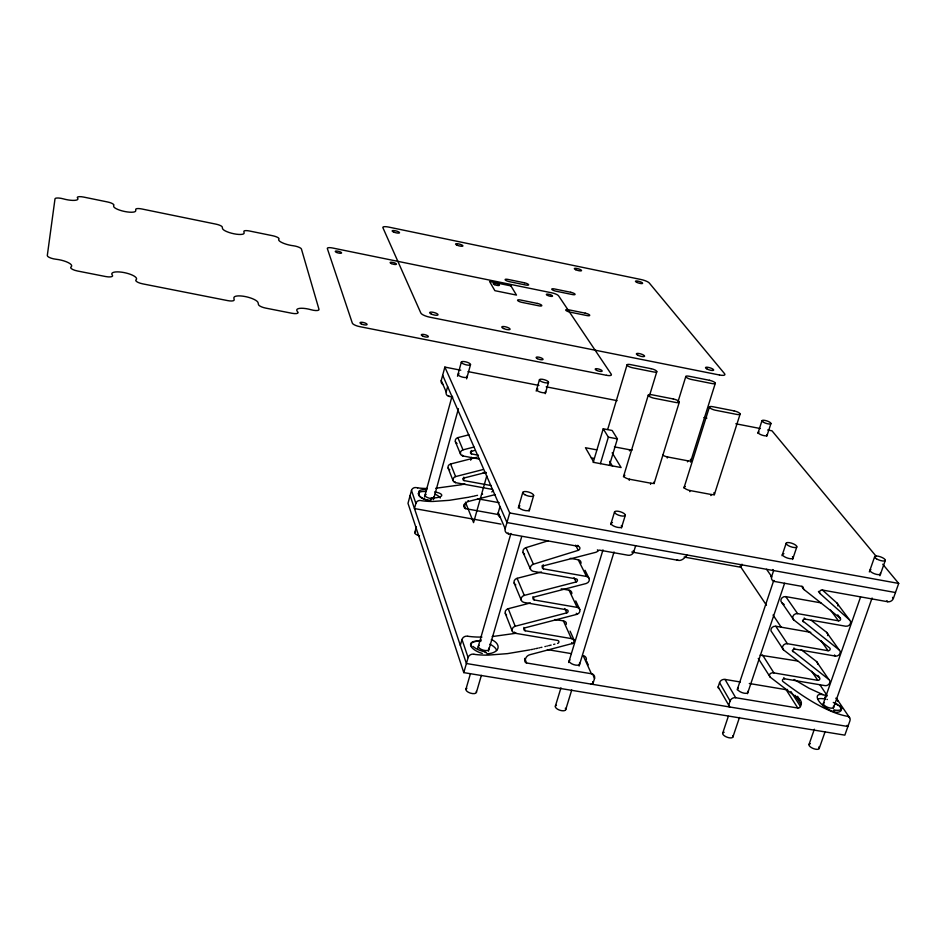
<?xml version="1.0" encoding="UTF-8"?>
<svg xmlns="http://www.w3.org/2000/svg" width="946" height="946" viewBox="0 0 946 946"><rect width="100%" height="100%" fill="white"/><g stroke="black" fill="none" stroke-linecap="round" stroke-linejoin="round"><path stroke-width="1.42" d="M417.612 487.829L416.027 487.568A3.902 3.548 -19.3 0 0 411.475 490.442L407.998 503.331L463.788 672.618L844.837 735.148L849.922 720.84A4.529 3.784 -29.1 0 0 847.332 716.276L845.618 715.945A83.177 70.229 -31.3 0 1 834.502 712.61C815.641 705.326 798.968 693.513 782.886 681.463A1.691 1.443 -28.5 0 1 784.541 678.779L783.808 677.632M452.756 397.119L449.031 396.398A4.032 3.725 -23.2 0 1 446.181 391.963L441.238 380.505L444.868 367.095L460.785 370.205M411.486 490.442L415.873 503.402L414.466 508.558L501.002 524.119M446.181 391.963L447.635 386.618M414.797 532.563L416.358 526.875M424.506 497.04L452.058 396.149M457.486 376.26L461.364 362.046M433.445 499.63L458.42 408.696M466.615 378.849L470.517 364.648A4.754 1.395 15.3 0 0 464.084 361.561A4.754 1.395 15.3 0 0 463.221 363.843A4.754 1.395 15.3 0 0 470.517 364.648M470.67 460.182L471.451 457.367M499.086 514.695L465.598 508.641A1.904 1.715 -21.4 0 1 464.261 506.607L464.746 504.892A4.825 4.352 -21.6 0 1 468.376 501.463L495.231 494.581M486.764 475.885L473.568 522.606L465.432 502.149M460.324 645.361L461.991 639.52A4.6 4.056 -19.4 0 1 467.371 636.173L467.584 636.209M499.949 517.107A4.695 4.222 -22.9 0 1 498.246 512.673L499.985 506.559M536.193 391.088L539.445 379.748M463.788 672.618L468.116 657.576A4.683 4.115 -19.4 0 1 471.581 654.325A4.659 4.091 -19.4 0 1 473.579 654.171L473.804 654.206M557.549 643.446A1.726 1.514 -22.7 0 0 557.691 640.442L514.943 633.217A3.997 3.512 -21.4 0 1 515.203 626.252L566.76 612.866A1.738 1.525 -23.5 0 0 566.902 609.827L524.001 602.436A4.021 3.548 -22.2 0 1 524.285 595.389L576.09 581.967A1.75 1.549 -24.4 0 0 576.232 578.893L533.154 571.325A4.032 3.595 -23.1 0 1 533.414 564.218L578.243 550.347A2.282 2.034 -25.2 0 0 578.325 546.339L508.487 533.84A4.777 4.292 -22.9 0 1 505.176 528.731L509.717 512.957L444.868 367.095M545.274 393.678L548.538 382.338A4.73 1.384 16.1 0 0 542.401 379.287A4.73 1.384 16.1 0 0 541.088 381.392A4.73 1.384 16.1 0 0 548.491 382.456M465.929 689.244L470.434 673.658M477.789 648.176L510.923 533.473M518.278 507.99L522.783 492.405M476.429 692.354L481.372 675.373M488.373 651.297L521.707 536.607M529.121 511.124L533.65 495.538M591.096 684.088A1.715 1.478 -23.2 0 0 593.177 682.858L594.526 678.519A4.624 4.009 -23.2 0 0 591.416 673.753L526.567 662.969A2.247 1.963 -21.4 0 1 525.03 660.651L525.609 658.676A5.7 4.978 -21.5 0 1 529.937 654.703L573.11 643.315L574.376 640.667L570.071 631.159M593.154 462.499L603.229 428.786L612.18 430.501L617.407 438.873L609.413 465.373M607.699 429.425L627.068 364.789M600.391 463.67L608.361 437.147L603.229 428.786M629.445 450.84L629.764 449.788A4.695 1.454 17.1 0 0 632.271 449.906M623.438 476.76L648.317 395.014M649.535 395.546L656.796 371.719M555.373 706.154L560.954 687.86M568.664 662.519L602.98 549.886M610.702 524.545L614.557 511.881M629.232 480.343L629.563 479.244L650.872 483.217A4.907 1.573 17.5 0 0 654.064 481.963M565.696 709.713L571.739 689.989M579.082 666.055L614.049 551.979M621.392 528.034L625.282 515.357A5.641 1.916 17.5 0 0 617.833 511.207A5.641 1.916 17.5 0 0 616.638 514.305A5.641 1.916 17.5 0 0 625.282 515.357M650.529 484.317L650.872 483.217M677.963 401.849L685.826 376.461M654.029 483.737L679.287 402.192M574.08 640.028L571.514 638.621L525.196 630.769A1.738 1.525 -21.8 0 1 525.314 627.742L576.8 614.368A3.997 3.512 -23.9 0 0 577.155 607.379L534.301 599.977A1.75 1.537 -22.6 0 1 534.431 596.926L586.165 583.516A4.021 3.548 -24.8 0 0 586.532 576.457L543.501 568.877A1.75 1.561 -23.5 0 1 543.631 565.779L595.637 552.346A3.997 3.548 -25.8 0 0 597.967 550.856A1.75 1.549 -25.9 0 1 599.776 550.182L628.038 555.243A4.73 4.174 -26.9 0 0 633.773 551.814L635.665 545.712M667.249 458.018L667.58 456.965L687.813 460.808A4.695 1.431 17.6 0 0 690.379 459.318M687.482 461.861L687.813 460.808M690.521 462.109L715.294 383.331M683.911 488.077L709.429 406.993M689.835 491.66L690.178 490.572L711.215 494.498A4.907 1.549 18.1 0 0 713.804 492.831M710.872 495.586L711.215 494.498M714.23 494.995L740.115 414.112M757.888 433.327L761.968 420.722M766.839 436.13L770.943 423.524M741.971 564.194L740.955 567.281L684.112 557.052M729.094 705.811L718.168 686.843L719.551 682.645A4.482 3.831 -26.9 0 1 725.014 679.417L740.363 681.995M797.549 696.315L799.784 699.78A5.558 4.695 -28.3 0 1 801.108 704.569L800.458 706.473A2.188 1.845 -28.4 0 1 797.785 708.034L735.681 697.722A4.564 3.89 -26.9 0 0 730.111 700.986L728.692 705.255A1.691 1.443 -26.7 0 0 729.768 706.981M799.784 699.78L770.21 677.159C767.632 674.238 771.558 672.216 773.899 672.902L817.782 680.34A1.691 1.431 -29.3 0 0 819.437 677.667L783.572 649.937L772.007 632.377A3.855 3.299 -29.3 0 1 775.755 626.24L787.403 643.694L828.057 650.718A1.703 1.443 -30.2 0 0 829.737 648.022L793.765 619.914L781.964 602.815A3.879 3.335 -30.2 0 1 785.748 596.607L797.62 613.623L838.452 620.812A1.715 1.454 -31 0 0 840.131 618.081L804.076 589.595A3.938 3.382 -31 0 1 802.953 587.537A1.726 1.478 -30.9 0 0 801.806 586.354L774.561 581.471A4.671 4.044 -30.5 0 1 771.64 576.563L773.639 570.568L772.906 569.527M722.72 733.079L728.325 716.311M737.194 689.788L773.603 580.856M782.011 555.716L786.209 543.146M732.89 737.029L739.476 717.458M747.458 693.702L784.589 583.28M792.571 559.524L796.804 546.942A5.629 1.821 19.1 0 0 789.508 542.661A5.629 1.821 19.1 0 0 788.207 545.546A5.629 1.821 19.1 0 0 796.804 546.942M809.007 744.514L814.352 729.212M822.63 705.55L860.576 596.985M869.327 571.928L874.683 556.626M819.212 748.452L825.089 731.743M833.402 708.057L872.082 598.014M879.922 575.724L885.302 560.41M804.195 617.986L804.951 619.074L845.677 626.228A3.926 3.346 -31.1 0 0 849.591 619.985L820.016 593.532A2.235 1.916 -31.3 0 1 822.287 590.02L887.738 601.739A4.635 3.926 -32.6 0 0 893.379 598.416L898.7 583.434L882.748 564.218M566.193 624.514C567.931 619.677 558.306 620.836 554.947 619.5M760.099 655.14L797.644 661.018M524.557 554.202A3.961 3.536 -23.2 0 1 526.023 547.639L548.041 540.828M515.818 584.935A3.938 3.5 -22.3 0 1 517.095 578.325L541.49 572.023M506.559 615.03A3.926 3.465 -21.4 0 1 508.227 608.716L530.387 602.969M457.06 443.485A3.346 3.063 -22.5 0 1 457.852 437.631L468.991 434.793M478.842 458.94L462.831 455.96A3.394 3.098 -22.4 0 1 462.996 449.858L473.97 447.056M478.416 455.203L471.546 453.926A1.478 1.348 -22.9 0 1 471.628 451.266L474.372 450.568M449.799 469.795A3.323 3.027 -21.5 0 1 450.58 464.001L476.938 457.261M491.743 491.92A1.466 1.324 -22.9 0 0 491.837 489.307L455.428 482.637A3.382 3.075 -21.5 0 1 455.594 476.583L482.898 469.594M491.199 485.57L464.119 480.603A1.466 1.336 -21.9 0 1 464.19 477.967L486.008 472.385M554.888 644.131L553.635 644.439M551.14 645.066L548.645 645.68M546.776 646.13L547.403 645.976M544.896 646.579L545.523 646.425M482.614 494.155L481.549 494.403M541.94 647.265L540.757 647.537M538.984 647.927L539.575 647.797M477.517 495.326L476.512 495.55M537.801 648.199L536.015 648.589M475.507 495.763L473.993 496.094M534.868 648.838L533.745 649.074M472.988 496.307L471.569 496.603M532.633 649.311L530.954 649.654M470.623 496.792L468.719 497.182M464.935 484.056L462.594 484.529M529.831 649.878L507.482 653.627L488.396 655.105A85.98 76.555 -21.3 0 1 475.46 654.49L474.183 654.265M467.773 497.36L449.279 500.328L433.079 501.439A72.594 66.598 -21.4 0 1 422.093 500.789L420.58 500.505A3.961 3.595 -19.3 0 0 415.873 503.402M461.66 484.707L435.775 488.242M516.209 633.241L492.18 636.575M467.915 636.256L469.216 636.445A84.407 75.42 -21.3 0 0 481.928 637.06M547.427 649.606L571.289 653.615M749.291 683.497L786.114 689.681A2.152 1.821 -28.4 0 0 787.557 689.445M784.541 678.779L824.971 685.614A3.89 3.287 -29.4 0 0 829.346 683.591A3.89 3.287 -29.4 0 0 828.802 679.465L816.54 661.55L801.203 649.642M793.954 647.963L794.711 649.074L835.271 656.063A3.914 3.311 -30.3 0 0 839.67 654.029A3.914 3.311 -30.3 0 0 839.126 649.867L826.638 632.377L811.254 620.316M561.179 588.826L569.054 590.198A3.926 3.465 -23.9 0 1 571.833 593.721M775.755 626.24L810.769 632.342M563.426 620.943L571.384 638.597M570.32 558.341L578.219 559.748A3.938 3.488 -24.8 0 1 581.01 563.319M785.748 596.607L820.892 602.85M895.472 592.527L506.961 522.535L442.669 375.231M631.774 552.003L678.187 560.328M477.564 498.767L499.192 502.704M509.717 512.957L898.7 583.434M483.252 472.456L486.268 473.024M596.713 449.858L585.468 447.73L593.946 462.428L621.108 467.537L612.168 452.791M591.345 457.911L594.147 458.443M608.361 437.147L617.407 438.873M614.415 446.867L629.764 449.788M468.022 371.612L538.948 385.424M546.185 386.831L617.111 400.655M703.966 417.564L706.863 418.132M735.811 423.773L760.418 428.562M767.655 429.969L771.995 430.82L876.173 556.307M794.096 679.488L809.137 688.31L822.204 694.281A81.711 69.295 -31.4 0 0 826.402 695.748M792.299 650.659L828.802 679.465M781.964 602.815L784.199 604.553M802.515 620.718L839.126 649.867M822.322 589.937L836.843 602.945L849.591 619.985M892.527 597.352L893.379 598.416M886.887 600.675L887.738 601.739M837.742 614.841L840.131 618.081M818.444 591.416L820.016 593.532M830.553 610.075L838.452 620.812M802.184 586.473L802.953 587.537M801.782 586.425L804.076 589.595M834.49 654.951L835.271 656.063M821.081 640.797L828.057 650.718M766.544 569.267L771.64 576.563M770.895 576.232L771.629 577.273M773.816 580.418L774.561 581.471M837.127 699.366L849.638 717.789M817.9 675.397L819.437 677.667M811.692 671.293L817.782 680.34M740.127 566.051L766.461 605.239M773.048 615.042L781.266 627.293M819.946 684.845L827.348 695.866M847.119 725.31L847.912 726.493L466.402 663.513L410.103 495.527M795.196 695.334L801.108 704.569M790.903 691.526L800.458 706.473M786.114 689.681L797.785 708.034M762.547 655.01L773.899 672.902M770.21 677.159L758.254 658.404M609.591 461.352L612.547 466.307M725.014 679.417L735.681 697.722M719.551 682.645L730.111 700.986M633.193 550.785L633.773 551.814M597.423 549.827L597.967 550.856M577.805 545.31L578.325 546.339M575.653 545.18L578.243 550.347M585.018 570.261L589.228 578.704M578.219 559.748L586.532 576.457M418.735 494.344L418.818 494.486A11.458 4.222 14.1 0 0 419.102 494.995M574.033 577.71L576.09 581.967M575.736 600.923L579.839 609.602M569.054 590.198L577.155 607.379M576.291 613.268L576.8 614.368M471.049 645.562L471.155 645.775A13.563 5.806 16.2 0 0 471.64 646.485M564.762 608.491L566.76 612.866M543.158 564.727L543.631 565.779M586.745 661.443L587.253 662.555M587.762 663.678L588.27 664.813M592.421 673.907L592.941 675.054M593.473 676.213L594.526 678.519M591.416 673.753L583.174 655.613A4.541 3.961 -23.2 0 1 586.307 660.048M542.07 565.708L543.501 568.877M592.657 681.699L593.177 682.858M571.656 642.582L572.164 643.706M526.023 547.639L533.414 564.218M523.079 552.405L530.399 569.066M491.482 488.503L491.837 489.307M448.711 395.676L449.031 396.398M508.037 532.811L508.487 533.84M498.246 512.673L505.176 528.731M471.297 450.497L471.628 451.266M470.552 451.597L471.546 453.926M532.905 596.725L534.301 599.977M457.852 437.631L462.996 449.858M517.095 578.325L524.285 595.389M462.499 455.18L462.831 455.96M455.381 441.723L460.477 453.997M514.127 583.055L521.258 600.19M463.859 477.174L464.19 477.967M463.138 478.203L464.119 480.603M523.836 627.423L525.196 630.769M468.045 500.647L468.376 501.475M450.58 464.001L455.594 476.583M508.227 608.716L515.203 626.252M464.415 504.076L464.746 504.892M455.109 481.833L455.428 482.637M514.494 632.094L514.943 633.217M463.978 504.549L465.598 508.641M524.758 658.392L526.567 662.969M463.942 505.791L464.261 506.607M524.569 659.504L525.03 660.651M448.12 468.057L453.087 480.698M505.282 613.398L512.212 631.006M461.991 639.52L468.116 657.576M470.789 644.841L470.753 644.687A13.563 5.818 15.6 0 1 470.694 643.919M418.534 493.729L418.534 493.765A11.458 4.174 14.6 0 1 418.522 493.173M466.886 376.212A4.754 1.431 15.4 0 1 464.841 377.501A4.754 1.431 15.4 0 1 458.999 375.692A4.754 1.431 15.4 0 1 459.129 373.824M545.369 391.467A4.73 1.395 16.1 0 1 543.43 392.767A4.73 1.395 16.1 0 1 537.541 390.852A4.73 1.395 16.1 0 1 537.943 389.043M766.733 434.604A4.695 1.313 17.9 0 1 765.054 435.81A4.695 1.313 17.9 0 1 759.295 433.871A4.695 1.313 17.9 0 1 759.118 432.038M529.287 508.995A5.641 1.998 16.6 0 1 522.996 509.989A5.641 1.998 16.6 0 1 519.898 505.838M621.333 525.55A5.629 1.939 17.6 0 1 619.299 527.549A5.629 1.939 17.6 0 1 612.275 525.196A5.629 1.939 17.6 0 1 612.476 522.57M792.405 556.686A5.617 1.845 19.2 0 1 790.832 558.743A5.617 1.845 19.2 0 1 783.714 556.236A5.617 1.845 19.2 0 1 783.915 553.682M880.324 573.229A5.629 1.797 19.9 0 1 874.341 573.714A5.629 1.797 19.9 0 1 870.888 569.634M667.58 456.965A4.695 1.431 17.5 0 1 662.779 455.073M690.178 490.572A4.907 1.561 17.9 0 1 684.928 488.373A4.907 1.561 17.9 0 1 685.33 486.551M629.563 479.244A4.907 1.585 17.3 0 1 624.36 477.044A4.907 1.585 17.3 0 1 624.928 475.235M818.775 747.021A5.475 2.199 21.7 0 1 816.859 749.362A5.475 2.199 21.7 0 1 810.143 746.69A5.475 2.199 21.7 0 1 810.344 743.674M836.843 602.945A3.867 3.299 -31.2 0 1 837.837 605.925M803.272 621.806A1.715 1.466 -30.2 0 1 804.951 619.074M826.638 632.377A3.843 3.264 -30.4 0 1 827.584 635.558M793.044 651.782A1.703 1.454 -29.3 0 1 794.711 649.074M816.54 661.55A3.819 3.24 -29.5 0 1 817.616 664.116M835.779 698.183A4.446 3.737 -29.2 0 1 837.636 701.187M719.22 688.546A1.655 1.419 -26.8 0 1 718.168 686.843M783.572 649.937A3.926 3.346 -29.2 0 1 787.403 643.694M793.765 619.914A3.95 3.382 -30.1 0 1 797.62 613.623M747.683 691.396A5.499 2.164 20.4 0 1 742.019 692.614A5.499 2.164 20.4 0 1 738.377 687.979M835.011 702.819A13.551 5.179 21.2 0 1 835.046 712.279M817.581 699.059A13.551 5.179 21.2 0 1 825.231 699.059M824.711 697.131A13.894 2.661 26.7 0 1 825.799 697.545M834.62 711.971A13.741 5.38 34.5 0 1 818.763 700.939A13.741 5.38 34.5 0 1 823.067 694.707M826.934 699.319A13.54 2.519 26.5 0 1 827.383 699.508M833.284 702.429A13.54 2.519 26.5 0 1 837.73 705.16M839.445 705.562A13.551 5.014 22.4 0 1 840.107 706.284L841.006 707.525A13.551 5.085 22 0 1 841.337 708.199M841.999 708.471A13.516 5.014 22.7 0 1 834.1 709.973M834.597 710.683A13.918 5.499 34.7 0 1 833.532 710.328M833.379 706.213A5.51 2.105 21.2 0 1 827.762 707.372A5.51 2.105 21.2 0 1 824.356 702.724M732.736 735.846A5.451 2.27 20.8 0 1 730.099 737.904A5.451 2.27 20.8 0 1 723.595 735.16A5.451 2.27 20.8 0 1 724.187 732.239M476.276 691.396A5.475 2.436 17.3 0 1 470.257 693.075A5.475 2.436 17.3 0 1 466.875 688.286M579.437 663.075A5.499 2.282 18.4 0 1 573.773 664.648A5.499 2.282 18.4 0 1 569.977 659.989M482.306 653.461A13.575 5.747 17.1 0 1 470.6 645.101A13.575 5.747 17.1 0 1 480.201 641.246M489.922 644.191A13.575 5.747 17.1 0 1 496.65 650.541M480.58 639.65A13.847 4.836 3.8 0 1 481.053 639.626M470.824 643.942A13.492 4.635 3.7 0 1 481.278 640.82M485.073 651.829A13.528 5.853 15.5 0 1 473.012 646.378M486.481 652.527A13.859 8.017 7.7 0 1 485.18 652.504M491.317 639.531A13.67 7.864 7.6 0 1 497.915 648.353A13.67 7.864 7.6 0 1 486.847 653.781M488.609 648.199A5.522 2.341 17.1 0 1 482.98 650.068A5.522 2.341 17.1 0 1 479.279 645.349M565.341 708.247A5.463 2.389 18.6 0 1 563.343 710.789A5.463 2.389 18.6 0 1 556.638 708.566A5.463 2.389 18.6 0 1 556.449 705.29M419.492 535.732A4.635 1.762 15.6 0 1 415.294 533.781A4.635 1.762 15.6 0 1 415.649 531.924M443.189 384.608A3.973 3.678 -23.3 0 1 441.238 380.505M427.154 488.491A71.47 65.735 -21.4 0 1 417.6 487.864M430.146 500.931A11.458 4.151 15.6 0 1 418.593 494.723A11.458 4.151 15.6 0 1 425.877 491.589M435.077 494.143A11.458 4.151 15.6 0 1 440.245 498.045M431.577 499.559A11.719 5.995 5.8 0 1 430.465 499.523M434.628 491.92A11.553 3.228 2.9 0 1 441.64 495.739A11.553 3.228 2.9 0 1 431.128 497.951M430.584 500.517A11.411 5.913 5.9 0 1 418.759 495.018M419.019 493.221A11.423 4.162 13.8 0 1 426.776 489.721M433.741 496.934A4.659 1.691 15.6 0 1 431.648 498.53A4.659 1.691 15.6 0 1 425.937 496.709A4.659 1.691 15.6 0 1 426.149 494.51M686.997 555.113A37.58 13.421 -80.4 0 1 676.922 559.866M113.686 204.868L113.638 206.252A11.293 2.909 12.3 0 0 124.671 211.49A11.293 2.909 12.3 0 0 135.739 210.757L135.716 209.373A6.279 1.62 12.5 0 1 141.817 208.971L215.96 224.143A6.208 1.596 13.1 0 1 222.275 227.064L222.499 228.483A11.104 2.873 13.2 0 0 233.875 233.768A11.104 2.873 13.2 0 0 244.127 232.905L243.843 231.474A6.173 1.596 13.3 0 1 249.496 231.001L272.661 235.731A6.161 1.585 13.5 0 1 278.916 239.125A11.021 2.838 13.7 0 0 282.322 242.767A11.021 2.838 13.7 0 0 293.236 245.747A6.208 1.62 13.7 0 1 301.419 249.011L318.991 309.354A6.835 1.963 13.9 0 1 311.08 309.744A12.333 3.571 13.9 0 0 299.468 308.396A12.333 3.571 13.9 0 0 297.612 311.695A6.929 2.01 13.7 0 1 291.912 313.268L265.696 308.1A6.953 2.022 13.5 0 1 258.471 304.588L258.104 302.791A12.428 3.607 13.3 0 0 245.298 296.571A12.428 3.607 13.3 0 0 233.887 298.002L234.182 299.799A6.989 2.034 13.1 0 1 227.702 300.615L142.716 283.859A7.083 2.058 12.3 0 1 136.035 279.791A12.665 3.678 12.2 0 0 124.21 272.602A12.665 3.678 12.2 0 0 112.326 275.109A7.119 2.069 12 0 1 105.574 276.528L77.477 270.994A7.154 2.081 11.8 0 1 71.009 266.949A12.806 3.701 11.6 0 0 68.36 262.669A12.806 3.701 11.6 0 0 56.003 259.251A7.107 2.034 11.6 0 1 47.3 255.538L55.01 198.79A6.433 1.667 11.8 0 1 63.287 198.849A11.411 2.933 11.9 0 0 74.521 200.375A11.411 2.933 11.9 0 0 77.525 197.986A6.338 1.632 12 0 1 83.638 197.075L107.572 201.971A6.315 1.62 12.2 0 1 113.686 204.868M673.245 398.952L651.818 394.754A4.978 1.407 16.9 0 0 648.448 395.605A4.978 1.407 16.9 0 0 654.301 398.266L675.834 402.476A4.967 1.395 17.1 0 0 679.133 401.612A4.967 1.395 17.1 0 0 673.245 398.952M733.954 410.86L712.799 406.709A4.967 1.372 17.4 0 0 709.618 407.584A4.967 1.372 17.4 0 0 715.554 410.257L736.804 414.419A4.967 1.372 17.6 0 0 739.914 413.52A4.967 1.372 17.6 0 0 733.954 410.86M606.492 375.302L359.728 326.642A6.882 1.987 14.3 0 1 352.326 323.118L327.328 248.538A6.114 1.573 14 0 1 332.637 248.006L551.695 292.811A5.995 1.502 15.7 0 1 558.566 295.791L611.258 374.226A6.752 1.88 16.5 0 1 606.492 375.302M719.492 375.006L429.851 317.206A8.159 2.259 14.9 0 1 420.84 313.043L382.87 227.643A7.107 1.703 14.4 0 1 388.818 227.111L641.033 279.519A6.977 1.608 16.2 0 1 649.228 282.937L724.601 373.729A8.041 2.093 17.2 0 1 719.492 375.006M651.061 368.68L630.462 364.588A4.765 1.289 16.6 0 0 627.174 365.322A4.765 1.289 16.6 0 0 632.756 367.817L653.438 371.932A4.754 1.289 16.8 0 0 656.666 371.187A4.754 1.289 16.8 0 0 651.061 368.68M709.441 380.292L689.09 376.248A4.754 1.265 17 0 0 685.98 377.005A4.754 1.265 17 0 0 691.632 379.512L712.066 383.568A4.754 1.265 17.2 0 0 715.117 382.787A4.754 1.265 17.2 0 0 709.441 380.292M537.387 303.441L520.537 300.012A3.831 0.981 15.5 0 0 517.628 300.461A3.831 0.981 15.5 0 0 521.979 302.389L538.889 305.818A3.819 0.981 15.6 0 0 541.751 305.357A3.819 0.981 15.6 0 0 537.387 303.441M585.243 313.161L568.546 309.768A3.819 0.97 15.9 0 0 565.767 310.229A3.819 0.97 15.9 0 0 570.166 312.156L586.91 315.562A3.808 0.97 16 0 0 589.654 315.089A3.808 0.97 16 0 0 585.243 313.161M524.344 282.771L508.002 279.425A3.701 0.922 15.4 0 0 505.164 279.815A3.701 0.922 15.4 0 0 509.362 281.648L525.751 285.006A3.701 0.922 15.5 0 0 528.554 284.604A3.701 0.922 15.5 0 0 524.344 282.771M570.745 292.279L554.557 288.968A3.689 0.911 15.7 0 0 551.825 289.37A3.689 0.911 15.7 0 0 556.071 291.214L572.306 294.537A3.689 0.911 15.8 0 0 574.991 294.123A3.689 0.911 15.8 0 0 570.745 292.279M510.911 285.893L489.59 281.541L494.864 290.67L516.481 295.081L510.911 285.893M336.622 252.452A3.264 0.84 14 0 0 341.577 252.96A3.264 0.84 14 0 0 337.048 251.057A3.264 0.84 14 0 0 336.622 252.452M391.348 263.567A3.252 0.828 14.5 0 0 396.421 264.241A3.252 0.828 14.5 0 0 392.141 262.29A3.252 0.828 14.5 0 0 391.348 263.567M494.498 284.628A3.216 0.816 15.3 0 0 499.393 285.266A3.216 0.816 15.3 0 0 494.995 283.303A3.216 0.816 15.3 0 0 494.498 284.628M547.498 295.389A3.205 0.804 15.7 0 0 552.511 296.193A3.205 0.804 15.7 0 0 548.373 294.194A3.205 0.804 15.7 0 0 547.498 295.389M596.571 370.324A3.595 0.993 16.4 0 0 602.129 371.151A3.595 0.993 16.4 0 0 597.411 368.763A3.595 0.993 16.4 0 0 596.571 370.324M361.301 323.934A3.654 1.052 14.4 0 0 367.048 324.608A3.654 1.052 14.4 0 0 362.283 322.314A3.654 1.052 14.4 0 0 361.301 323.934M422.673 336.055A3.63 1.041 14.9 0 0 428.313 336.717A3.63 1.041 14.9 0 0 423.465 334.399A3.63 1.041 14.9 0 0 422.673 336.055M537.352 358.629A3.607 1.017 15.9 0 0 543.004 359.468A3.607 1.017 15.9 0 0 538.369 357.103A3.607 1.017 15.9 0 0 537.352 358.629M707.23 369.117A4.269 1.112 17.1 0 0 713.651 370.099A4.269 1.112 17.1 0 0 707.821 367.285A4.269 1.112 17.1 0 0 707.23 369.117M638.006 355.282A4.281 1.135 16.6 0 0 644.557 356.275A4.281 1.135 16.6 0 0 638.846 353.485A4.281 1.135 16.6 0 0 638.006 355.282M503.52 328.487A4.316 1.171 15.5 0 0 510.06 329.279A4.316 1.171 15.5 0 0 504.147 326.559A4.316 1.171 15.5 0 0 503.52 328.487M431.293 314.048A4.34 1.194 14.9 0 0 437.998 314.864A4.34 1.194 14.9 0 0 432.204 312.156A4.34 1.194 14.9 0 0 431.293 314.048M636.883 282.405A3.725 0.863 16.2 0 0 642.606 283.351A3.725 0.863 16.2 0 0 637.628 281.068A3.725 0.863 16.2 0 0 636.883 282.405M575.688 269.705A3.737 0.875 15.7 0 0 581.506 270.674A3.737 0.875 15.7 0 0 576.622 268.404A3.737 0.875 15.7 0 0 575.688 269.705M457.084 245.18A3.772 0.899 14.9 0 0 462.89 245.984A3.772 0.899 14.9 0 0 457.793 243.749A3.772 0.899 14.9 0 0 457.084 245.18M393.571 232.007A3.796 0.911 14.4 0 0 399.496 232.834A3.796 0.911 14.4 0 0 394.482 230.611A3.796 0.911 14.4 0 0 393.571 232.007M876.457 558.779A5.641 1.762 19.8 0 0 885.22 560.564A5.641 1.762 19.8 0 0 878.29 556.213A5.641 1.762 19.8 0 0 876.457 558.779M524.711 494.628A5.652 1.963 16.6 0 0 533.579 495.728A5.652 1.963 16.6 0 0 526.343 491.589A5.652 1.963 16.6 0 0 524.711 494.628M763.635 422.342A4.706 1.289 17.8 0 0 770.895 423.642A4.706 1.289 17.8 0 0 764.841 420.391A4.706 1.289 17.8 0 0 763.635 422.342"/></g></svg>
